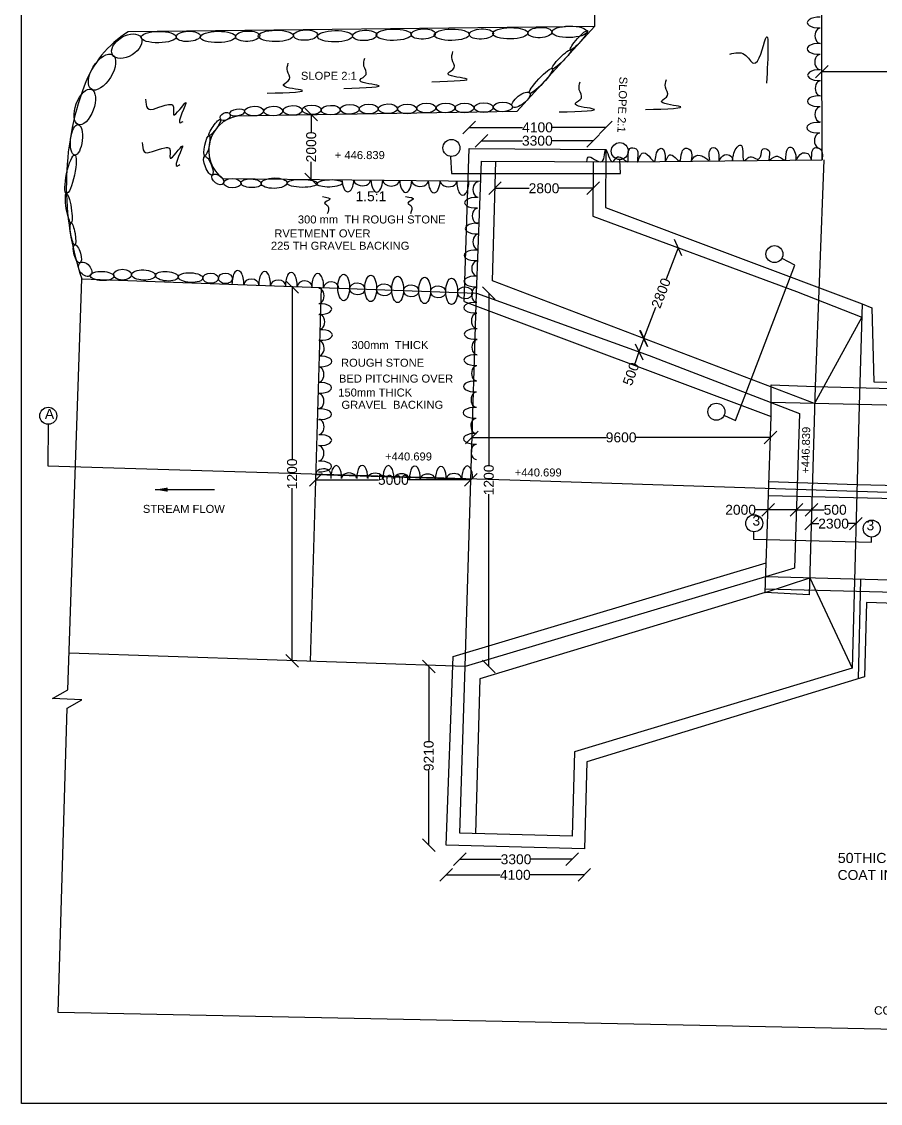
# Model space of a CAD drawing. Header units: millimetres. Extents: x 5757051 to 5765147, y 20977832 to 20981769.
# Drawn here: x 5757051 to 5759091, y 20977832 to 20980401 of the extents above; entities that cross this region are included whole.
import ezdxf

# ---------------------------------------------------------------- set-up
doc = ezdxf.new("R2010")
doc.units = ezdxf.units.MM
doc.header["$MEASUREMENT"] = 0
for name, color, linetype in [('DIMENSIONS', 7, 'Continuous'), ('DRAWING', 2, 'Continuous'), ('TEXT', 7, 'Continuous')]:
    doc.layers.add(name, color=color, linetype=linetype)
doc.styles.get("Standard").update_dxf_attribs({"font": 'arial.ttf', "height": 23.5})
doc.dimstyles.get("Standard").update_dxf_attribs({"dimtxt": 23.5, "dimasz": 30, "dimexe": 0.18, "dimexo": 0.0625, "dimgap": 0.09, "dimtad": 0, "dimdec": 0, "dimzin": 0, "dimdsep": 46, "dimtxsty": 'Standard', "dimblk": 'OBLIQUE', "dimcen": 0.09, "dimse1": 1, "dimse2": 1, "dimadec": 0, "dimazin": 0, "dimtfac": 1, "dimtdec": 0, "dimtofl": 0, "dimtmove": 0, "dimatfit": 3, "dimfxl": 1, "dimtolj": 1, "dimtzin": 0, "dimarcsym": 0})

# ---------------------------------------------------------------- blocks, each defined once
blk = doc.blocks.new('_Oblique')
at = {"color": 0, "linetype": 'ByBlock', "lineweight": -2}
blk.add_line((-0.5, -0.5), (0.5, 0.5), dxfattribs=at)
blk = doc.blocks.new('*D41')
at = {"layer": 'Defpoints', "color": 0, "transparency": 16777216}
for p in [(5758438.4, 20980150.1), (5758114.2, 20980099.7), (5758438.4, 20980098.1)]:
    blk.add_point(p, dxfattribs=at)
at = {"layer": 'DIMENSIONS', "color": 0, "lineweight": -2, "transparency": 16777216}
for p, q in [((5758114.2, 20980150.1), (5758240.7, 20980150.1)), ((5758438.4, 20980150.1), (5758311.9, 20980150.1))]:
    blk.add_line(p, q, dxfattribs=at)
at = {"layer": 'DIMENSIONS', "color": 0, "lineweight": -2, "transparency": 16777216, "xscale": 30, "yscale": 30, "zscale": 30, "rotation": 180}
blk.add_blockref('_Oblique', (5758114.2, 20980150.1), dxfattribs=at)
at = {"layer": 'DIMENSIONS', "color": 0, "lineweight": -2, "transparency": 16777216, "xscale": 30, "yscale": 30, "zscale": 30}
blk.add_blockref('_Oblique', (5758438.4, 20980150.1), dxfattribs=at)
at = {"layer": 'DIMENSIONS', "color": 0, "transparency": 16777216, "insert": (5758276.3, 20980150.1), "char_height": 23.5, "attachment_point": 5}
blk.add_mtext('\\A1;4100', dxfattribs=at)
blk = doc.blocks.new('*D42')
at = {"layer": 'Defpoints', "color": 0, "transparency": 16777216}
for p in [(5758408.4, 20980118.3), (5758143.2, 20980070.2), (5758408.4, 20980068.8)]:
    blk.add_point(p, dxfattribs=at)
at = {"layer": 'DIMENSIONS', "color": 0, "lineweight": -2, "transparency": 16777216}
for p, q in [((5758143.2, 20980118.3), (5758240.7, 20980118.3)), ((5758408.4, 20980118.3), (5758310.9, 20980118.3))]:
    blk.add_line(p, q, dxfattribs=at)
at = {"layer": 'DIMENSIONS', "color": 0, "lineweight": -2, "transparency": 16777216, "xscale": 30, "yscale": 30, "zscale": 30, "rotation": 180}
blk.add_blockref('_Oblique', (5758143.2, 20980118.3), dxfattribs=at)
at = {"layer": 'DIMENSIONS', "color": 0, "lineweight": -2, "transparency": 16777216, "xscale": 30, "yscale": 30, "zscale": 30}
blk.add_blockref('_Oblique', (5758408.4, 20980118.3), dxfattribs=at)
at = {"layer": 'DIMENSIONS', "color": 0, "transparency": 16777216, "insert": (5758275.8, 20980118.3), "char_height": 23.5, "attachment_point": 5}
blk.add_mtext('\\A1;3300', dxfattribs=at)
blk = doc.blocks.new('*D43')
at = {"layer": 'Defpoints', "color": 0, "transparency": 16777216}
for p in [(5758175.3, 20980005.4), (5758408.2, 20980005.4), (5758408.2, 20979992.9)]:
    blk.add_point(p, dxfattribs=at)
at = {"layer": 'DIMENSIONS', "color": 0, "lineweight": -2, "transparency": 16777216}
for p, q in [((5758175.3, 20980005.4), (5758256.4, 20980005.4)), ((5758408.2, 20980005.4), (5758327.1, 20980005.4))]:
    blk.add_line(p, q, dxfattribs=at)
at = {"layer": 'DIMENSIONS', "color": 0, "lineweight": -2, "transparency": 16777216, "xscale": 30, "yscale": 30, "zscale": 30, "rotation": 180}
blk.add_blockref('_Oblique', (5758175.3, 20980005.4), dxfattribs=at)
at = {"layer": 'DIMENSIONS', "color": 0, "lineweight": -2, "transparency": 16777216, "xscale": 30, "yscale": 30, "zscale": 30}
blk.add_blockref('_Oblique', (5758408.2, 20980005.4), dxfattribs=at)
at = {"layer": 'DIMENSIONS', "color": 0, "transparency": 16777216, "insert": (5758291.7, 20980005.4), "char_height": 23.5, "attachment_point": 5}
blk.add_mtext('\\A1;2800', dxfattribs=at)
blk = doc.blocks.new('*D44')
at = {"layer": 'Defpoints', "color": 0, "transparency": 16777216}
for p in [(5758610.6, 20979864.1), (5758528.7, 20979648.7), (5758528.7, 20979648.7)]:
    blk.add_point(p, dxfattribs=at)
at = {"layer": 'DIMENSIONS', "color": 0, "lineweight": -2, "transparency": 16777216}
for p, q in [((5758610.6, 20979864.1), (5758582.2, 20979789.5)), ((5758528.7, 20979648.7), (5758557.1, 20979723.4))]:
    blk.add_line(p, q, dxfattribs=at)
at = {"layer": 'DIMENSIONS', "color": 0, "lineweight": -2, "transparency": 16777216, "xscale": 30, "yscale": 30, "zscale": 30}
for p, rotation in [((5758610.6, 20979864.1), 69.19302186199157), ((5758528.7, 20979648.7), 249.1930218619916)]:
    blk.add_blockref('_Oblique', p, dxfattribs=dict(at, rotation=rotation))
at = {"layer": 'DIMENSIONS', "color": 0, "transparency": 16777216, "insert": (5758569.7, 20979756.4), "char_height": 23.5, "attachment_point": 5, "rotation": 69.193}
blk.add_mtext('\\A1;2800', dxfattribs=at)
blk = doc.blocks.new('*D45')
at = {"layer": 'Defpoints', "color": 0, "transparency": 16777216}
for p in [(5758528.7, 20979648.7), (5758517.3, 20979617), (5758517.3, 20979617)]:
    blk.add_point(p, dxfattribs=at)
at = {"layer": 'DIMENSIONS', "color": 0, "lineweight": -2, "transparency": 16777216}
for p, q in [((5758528.7, 20979648.7), (5758517.3, 20979617)), ((5758517.3, 20979617), (5758507.1, 20979588.8))]:
    blk.add_line(p, q, dxfattribs=at)
at = {"layer": 'DIMENSIONS', "color": 0, "lineweight": -2, "transparency": 16777216, "xscale": 30, "yscale": 30, "zscale": 30}
for p, rotation in [((5758528.7, 20979648.7), 70.15957944464634), ((5758517.3, 20979617), 250.1595794446463)]:
    blk.add_blockref('_Oblique', p, dxfattribs=dict(at, rotation=rotation))
at = {"layer": 'DIMENSIONS', "color": 0, "transparency": 16777216, "insert": (5758498.3, 20979564.3), "char_height": 23.5, "attachment_point": 5, "rotation": 70.1596}
blk.add_mtext('\\A1;500', dxfattribs=at)
blk = doc.blocks.new('*D46')
at = {"layer": 'Defpoints', "color": 0, "transparency": 16777216}
for p in [(5758120.4, 20979430), (5758829.4, 20979413.6), (5758829.4, 20979405.9)]:
    blk.add_point(p, dxfattribs=at)
at = {"layer": 'DIMENSIONS', "color": 0, "lineweight": -2, "transparency": 16777216}
for p, q in [((5758120.4, 20979413.6), (5758439.8, 20979413.6)), ((5758829.4, 20979413.6), (5758510.1, 20979413.6))]:
    blk.add_line(p, q, dxfattribs=at)
at = {"layer": 'DIMENSIONS', "color": 0, "lineweight": -2, "transparency": 16777216, "xscale": 30, "yscale": 30, "zscale": 30, "rotation": 180}
blk.add_blockref('_Oblique', (5758120.4, 20979413.6), dxfattribs=at)
at = {"layer": 'DIMENSIONS', "color": 0, "lineweight": -2, "transparency": 16777216, "xscale": 30, "yscale": 30, "zscale": 30}
blk.add_blockref('_Oblique', (5758829.4, 20979413.6), dxfattribs=at)
at = {"layer": 'DIMENSIONS', "color": 0, "transparency": 16777216, "insert": (5758474.9, 20979413.6), "char_height": 23.5, "attachment_point": 5}
blk.add_mtext('\\A1;9600', dxfattribs=at)
blk = doc.blocks.new('*D47')
at = {"layer": 'Defpoints', "color": 0, "transparency": 16777216}
for p in [(5758131.5, 20979756.2), (5758104.6, 20978869.2), (5758160.6, 20978869.2)]:
    blk.add_point(p, dxfattribs=at)
at = {"layer": 'DIMENSIONS', "color": 0, "lineweight": -2, "transparency": 16777216}
for p, q in [((5758160.6, 20979756.2), (5758160.6, 20979346.8)), ((5758160.6, 20978869.2), (5758160.6, 20979278.7))]:
    blk.add_line(p, q, dxfattribs=at)
at = {"layer": 'DIMENSIONS', "color": 0, "lineweight": -2, "transparency": 16777216, "xscale": 30, "yscale": 30, "zscale": 30}
for p, rotation in [((5758160.6, 20979756.2), 90), ((5758160.6, 20978869.2), 270)]:
    blk.add_blockref('_Oblique', p, dxfattribs=dict(at, rotation=rotation))
at = {"layer": 'DIMENSIONS', "color": 0, "transparency": 16777216, "insert": (5758160.6, 20979312.7), "char_height": 23.5, "attachment_point": 5, "rotation": 90}
blk.add_mtext('\\A1;1200', dxfattribs=at)
blk = doc.blocks.new('*D48')
at = {"layer": 'Defpoints', "color": 0, "transparency": 16777216}
for p in [(5757749.6, 20979326.3), (5758118.1, 20979312.7), (5758118.1, 20979312.7)]:
    blk.add_point(p, dxfattribs=at)
at = {"layer": 'DIMENSIONS', "color": 0, "lineweight": -2, "transparency": 16777216}
for p, q in [((5757749.6, 20979312.7), (5757898.7, 20979312.7)), ((5758118.1, 20979312.7), (5757969, 20979312.7))]:
    blk.add_line(p, q, dxfattribs=at)
at = {"layer": 'DIMENSIONS', "color": 0, "lineweight": -2, "transparency": 16777216, "xscale": 30, "yscale": 30, "zscale": 30, "rotation": 180}
blk.add_blockref('_Oblique', (5757749.6, 20979312.7), dxfattribs=at)
at = {"layer": 'DIMENSIONS', "color": 0, "lineweight": -2, "transparency": 16777216, "xscale": 30, "yscale": 30, "zscale": 30}
blk.add_blockref('_Oblique', (5758118.1, 20979312.7), dxfattribs=at)
at = {"layer": 'DIMENSIONS', "color": 0, "transparency": 16777216, "insert": (5757933.8, 20979312.7), "char_height": 23.5, "attachment_point": 5}
blk.add_mtext('\\A1;5000', dxfattribs=at)
blk = doc.blocks.new('*D49')
at = {"layer": 'Defpoints', "color": 0, "transparency": 16777216}
for p in [(5757723.3, 20979771), (5757693.3, 20978883.2), (5757693.3, 20978883.2)]:
    blk.add_point(p, dxfattribs=at)
at = {"layer": 'DIMENSIONS', "color": 0, "lineweight": -2, "transparency": 16777216}
for p, q in [((5757693.3, 20979771), (5757693.3, 20979361.1)), ((5757693.3, 20978883.2), (5757693.3, 20979293))]:
    blk.add_line(p, q, dxfattribs=at)
at = {"layer": 'DIMENSIONS', "color": 0, "lineweight": -2, "transparency": 16777216, "xscale": 30, "yscale": 30, "zscale": 30}
for p, rotation in [((5757693.3, 20979771), 90), ((5757693.3, 20978883.2), 270)]:
    blk.add_blockref('_Oblique', p, dxfattribs=dict(at, rotation=rotation))
at = {"layer": 'DIMENSIONS', "color": 0, "transparency": 16777216, "insert": (5757693.3, 20979327.1), "char_height": 23.5, "attachment_point": 5, "rotation": 90}
blk.add_mtext('\\A1;1200', dxfattribs=at)
blk = doc.blocks.new('*D50')
at = {"layer": 'Defpoints', "color": 0, "transparency": 16777216}
for p in [(5758074.9, 20978869.2), (5758017.8, 20978445.4), (5758059.5, 20978445.4)]:
    blk.add_point(p, dxfattribs=at)
at = {"layer": 'DIMENSIONS', "color": 0, "lineweight": -2, "transparency": 16777216}
for p, q in [((5758017.8, 20978869.2), (5758017.8, 20978692.5)), ((5758017.8, 20978445.4), (5758017.8, 20978622.2))]:
    blk.add_line(p, q, dxfattribs=at)
at = {"layer": 'DIMENSIONS', "color": 0, "lineweight": -2, "transparency": 16777216, "xscale": 30, "yscale": 30, "zscale": 30}
for p, rotation in [((5758017.8, 20978869.2), 90), ((5758017.8, 20978445.4), 270)]:
    blk.add_blockref('_Oblique', p, dxfattribs=dict(at, rotation=rotation))
at = {"layer": 'DIMENSIONS', "color": 0, "transparency": 16777216, "insert": (5758017.8, 20978657.3), "char_height": 23.5, "attachment_point": 5, "rotation": 90}
blk.add_mtext('\\A1;9210', dxfattribs=at)
blk = doc.blocks.new('*D51')
at = {"layer": 'Defpoints', "color": 0, "transparency": 16777216}
for p in [(5758091.7, 20978473.8), (5758358.7, 20978466.1), (5758358.7, 20978411.5)]:
    blk.add_point(p, dxfattribs=at)
at = {"layer": 'DIMENSIONS', "color": 0, "lineweight": -2, "transparency": 16777216}
for p, q in [((5758091.7, 20978411.5), (5758190.1, 20978411.5)), ((5758358.7, 20978411.5), (5758260.4, 20978411.5))]:
    blk.add_line(p, q, dxfattribs=at)
at = {"layer": 'DIMENSIONS', "color": 0, "lineweight": -2, "transparency": 16777216, "xscale": 30, "yscale": 30, "zscale": 30, "rotation": 180}
blk.add_blockref('_Oblique', (5758091.7, 20978411.5), dxfattribs=at)
at = {"layer": 'DIMENSIONS', "color": 0, "lineweight": -2, "transparency": 16777216, "xscale": 30, "yscale": 30, "zscale": 30}
blk.add_blockref('_Oblique', (5758358.7, 20978411.5), dxfattribs=at)
at = {"layer": 'DIMENSIONS', "color": 0, "transparency": 16777216, "insert": (5758225.2, 20978411.5), "char_height": 23.5, "attachment_point": 5}
blk.add_mtext('\\A1;3300', dxfattribs=at)
blk = doc.blocks.new('*D52')
at = {"layer": 'Defpoints', "color": 0, "transparency": 16777216}
for p in [(5758059.5, 20978445.4), (5758387.5, 20978436.2), (5758387.5, 20978374.4)]:
    blk.add_point(p, dxfattribs=at)
at = {"layer": 'DIMENSIONS', "color": 0, "lineweight": -2, "transparency": 16777216}
for p, q in [((5758059.5, 20978374.4), (5758187.9, 20978374.4)), ((5758387.5, 20978374.4), (5758259.1, 20978374.4))]:
    blk.add_line(p, q, dxfattribs=at)
at = {"layer": 'DIMENSIONS', "color": 0, "lineweight": -2, "transparency": 16777216, "xscale": 30, "yscale": 30, "zscale": 30, "rotation": 180}
blk.add_blockref('_Oblique', (5758059.5, 20978374.4), dxfattribs=at)
at = {"layer": 'DIMENSIONS', "color": 0, "lineweight": -2, "transparency": 16777216, "xscale": 30, "yscale": 30, "zscale": 30}
blk.add_blockref('_Oblique', (5758387.5, 20978374.4), dxfattribs=at)
at = {"layer": 'DIMENSIONS', "color": 0, "transparency": 16777216, "insert": (5758223.5, 20978374.4), "char_height": 23.5, "attachment_point": 5}
blk.add_mtext('\\A1;4100', dxfattribs=at)
blk = doc.blocks.new('*D53')
at = {"layer": 'Defpoints', "color": 0, "transparency": 16777216}
for p in [(5758952, 20980287.3), (5759458.6, 20980282.5), (5759458.6, 20980282.5)]:
    blk.add_point(p, dxfattribs=at)
at = {"layer": 'DIMENSIONS', "color": 0, "lineweight": -2, "transparency": 16777216}
for p, q in [((5758952, 20980282.5), (5759170, 20980282.5)), ((5759458.6, 20980282.5), (5759240.6, 20980282.5))]:
    blk.add_line(p, q, dxfattribs=at)
at = {"layer": 'DIMENSIONS', "color": 0, "lineweight": -2, "transparency": 16777216, "xscale": 30, "yscale": 30, "zscale": 30, "rotation": 180}
blk.add_blockref('_Oblique', (5758952, 20980282.5), dxfattribs=at)
at = {"layer": 'DIMENSIONS', "color": 0, "lineweight": -2, "transparency": 16777216, "xscale": 30, "yscale": 30, "zscale": 30}
blk.add_blockref('_Oblique', (5759458.6, 20980282.5), dxfattribs=at)
at = {"layer": 'DIMENSIONS', "color": 0, "transparency": 16777216, "insert": (5759205.3, 20980282.5), "char_height": 23.5, "attachment_point": 5}
blk.add_mtext('\\A1;8925', dxfattribs=at)
blk = doc.blocks.new('*D65')
at = {"layer": 'Defpoints', "color": 0, "transparency": 16777216}
for p in [(5758824.1, 20979248.4), (5758891.5, 20979241.6), (5758891.5, 20979241.6)]:
    blk.add_point(p, dxfattribs=at)
at = {"layer": 'DIMENSIONS', "color": 0, "lineweight": -2, "transparency": 16777216}
for p, q in [((5758824.1, 20979241.6), (5758794.1, 20979241.6)), ((5758891.5, 20979241.6), (5758824.1, 20979241.6))]:
    blk.add_line(p, q, dxfattribs=at)
at = {"layer": 'DIMENSIONS', "color": 0, "lineweight": -2, "transparency": 16777216, "xscale": 30, "yscale": 30, "zscale": 30, "rotation": 180}
blk.add_blockref('_Oblique', (5758824.1, 20979241.6), dxfattribs=at)
at = {"layer": 'DIMENSIONS', "color": 0, "lineweight": -2, "transparency": 16777216, "xscale": 30, "yscale": 30, "zscale": 30}
blk.add_blockref('_Oblique', (5758891.5, 20979241.6), dxfattribs=at)
at = {"layer": 'DIMENSIONS', "color": 0, "transparency": 16777216, "insert": (5758758.7, 20979241.6), "char_height": 23.5, "attachment_point": 5}
blk.add_mtext('\\A1;2000', dxfattribs=at)
blk = doc.blocks.new('*D66')
at = {"layer": 'Defpoints', "color": 0, "transparency": 16777216}
for p in [(5758891.5, 20979241.6), (5758927.4, 20979241.6), (5758927.4, 20979240.6)]:
    blk.add_point(p, dxfattribs=at)
at = {"layer": 'DIMENSIONS', "color": 0, "lineweight": -2, "transparency": 16777216}
for p, q in [((5758891.5, 20979241.6), (5758927.4, 20979241.6)), ((5758927.4, 20979241.6), (5758957.4, 20979241.6))]:
    blk.add_line(p, q, dxfattribs=at)
at = {"layer": 'DIMENSIONS', "color": 0, "lineweight": -2, "transparency": 16777216, "xscale": 30, "yscale": 30, "zscale": 30, "rotation": 180}
blk.add_blockref('_Oblique', (5758891.5, 20979241.6), dxfattribs=at)
at = {"layer": 'DIMENSIONS', "color": 0, "lineweight": -2, "transparency": 16777216, "xscale": 30, "yscale": 30, "zscale": 30}
blk.add_blockref('_Oblique', (5758927.4, 20979241.6), dxfattribs=at)
at = {"layer": 'DIMENSIONS', "color": 0, "transparency": 16777216, "insert": (5758983.4, 20979241.6), "char_height": 23.5, "attachment_point": 5}
blk.add_mtext('\\A1;500', dxfattribs=at)
blk = doc.blocks.new('*D67')
at = {"layer": 'Defpoints', "color": 0, "transparency": 16777216}
for p in [(5758926.6, 20979211.6), (5759032.7, 20979208.8), (5759032.7, 20979208.8)]:
    blk.add_point(p, dxfattribs=at)
at = {"layer": 'DIMENSIONS', "color": 0, "lineweight": -2, "transparency": 16777216}
for p, q in [((5758926.6, 20979208.8), (5758944.3, 20979208.8)), ((5759032.7, 20979208.8), (5759015, 20979208.8))]:
    blk.add_line(p, q, dxfattribs=at)
at = {"layer": 'DIMENSIONS', "color": 0, "lineweight": -2, "transparency": 16777216, "xscale": 30, "yscale": 30, "zscale": 30, "rotation": 180}
blk.add_blockref('_Oblique', (5758926.6, 20979208.8), dxfattribs=at)
at = {"layer": 'DIMENSIONS', "color": 0, "lineweight": -2, "transparency": 16777216, "xscale": 30, "yscale": 30, "zscale": 30}
blk.add_blockref('_Oblique', (5759032.7, 20979208.8), dxfattribs=at)
at = {"layer": 'DIMENSIONS', "color": 0, "transparency": 16777216, "insert": (5758979.6, 20979208.8), "char_height": 23.5, "attachment_point": 5}
blk.add_mtext('\\A1;2300', dxfattribs=at)
blk = doc.blocks.new('*D101')
at = {"layer": 'Defpoints', "color": 0, "transparency": 16777216}
for p in [(5757740.2, 20980180.4), (5757738.7, 20980026.7), (5757738.7, 20980026.7)]:
    blk.add_point(p, dxfattribs=at)
at = {"layer": 'DIMENSIONS', "color": 0, "lineweight": -2, "transparency": 16777216}
for p, q in [((5757738.7, 20980180.4), (5757738.7, 20980138.9)), ((5757738.7, 20980026.7), (5757738.7, 20980068.2))]:
    blk.add_line(p, q, dxfattribs=at)
at = {"layer": 'DIMENSIONS', "color": 0, "lineweight": -2, "transparency": 16777216, "xscale": 30, "yscale": 30, "zscale": 30}
for p, rotation in [((5757738.7, 20980180.4), 90), ((5757738.7, 20980026.7), 270)]:
    blk.add_blockref('_Oblique', p, dxfattribs=dict(at, rotation=rotation))
at = {"layer": 'DIMENSIONS', "color": 0, "transparency": 16777216, "insert": (5757738.7, 20980103.6), "char_height": 23.5, "attachment_point": 5, "rotation": 90}
blk.add_mtext('\\A1;2000', dxfattribs=at)

msp = doc.modelspace()

# ---------------------------------------------------------------- linework, layer by layer
at = {"layer": 'DIMENSIONS', "color": 0}
msp.add_lwpolyline([(5765084.7, 20977831.8), (5757050.8, 20977831.8), (5757050.8, 20981769.1), (5765084.7, 20981769.1)], close=True, dxfattribs=at)
for points in [[(5758393.5, 20980068.9), (5758396.5, 20980079.1), (5758429.2, 20980068.7), (5758438.4, 20980098.1), (5758455, 20980068.6), (5758466.4, 20980080), (5758490.1, 20980068.4), (5758495.2, 20980099.6), (5758510.4, 20980099.3), (5758513.8, 20980073.6), (5758513.8, 20980068.6), (5758525.1, 20980088.8), (5758553.7, 20980069), (5758563.7, 20980097.4), (5758572.5, 20980100.2), (5758580.9, 20980069.3), (5758589.7, 20980084.7), (5758614.1, 20980069.6), (5758619.6, 20980092.1), (5758627.4, 20980100.4), (5758641.3, 20980092.7), (5758641.5, 20980069.9), (5758648.3, 20980080), (5758666.9, 20980082.2), (5758675.8, 20980077.2), (5758684.1, 20980070.3), (5758684.6, 20980093), (5758693.5, 20980102.4), (5758707.1, 20980085.3), (5758707.2, 20980070.5), (5758713.2, 20980079.2), (5758729, 20980085), (5758739.5, 20980075.6), (5758739.6, 20980070.8), (5758744.2, 20980093), (5758760.6, 20980106.9), (5758767.8, 20980071.1), (5758775.8, 20980077.5), (5758787.5, 20980079.5), (5758800.8, 20980075), (5758805.7, 20980080.3), (5758812.1, 20980099.1), (5758825.7, 20980095), (5758825.9, 20980071.7), (5758843, 20980081.7), (5758864.7, 20980072), (5758867.7, 20980092.8), (5758875.7, 20980103.3), (5758890.1, 20980079.7), (5758890.2, 20980072.3), (5758900.1, 20980085.6), (5758922.6, 20980082.8), (5758926.7, 20980072.6), (5758928.1, 20980089.4), (5758934.5, 20980101.3), (5758945.9, 20980100.2), (5758952.5, 20980072.9)], [(5757765.2, 20979986.1), (5757783.1, 20979979.3), (5757770.6, 20979970.4), (5757777.3, 20979964.3), (5757776.7, 20979944.4)], [(5757962.9, 20979986.1), (5757980.8, 20979979.3), (5757968.3, 20979970.3), (5757975, 20979964.3), (5757974.4, 20979944.4)]]:
    msp.add_spline(points, degree=3, dxfattribs=at)
at = {"layer": 'DRAWING', "color": 0}
for points in [[(5758413.1, 20980639), (5758412, 20980389.9), (5757304.1, 20980377.2)], [(5758490.1, 20980068.4), (5758952.5, 20980072.9), (5758951, 20980635.5)], [(5758412, 20980389.9), (5758227.2, 20980187.6), (5757563, 20980176.9)], [(5759047.4, 20979730.8), (5759070.8, 20979721.5), (5759075.1, 20979545.8), (5759684.4, 20979529.6), (5760460.1, 20979504.7), (5761303.1, 20979494.7), (5761304.5, 20979724.4), (5762540.5, 20979935.3), (5762538.6, 20980151.6), (5762883.5, 20980148), (5762884.4, 20979640.1), (5762427.2, 20979556.8), (5761550.3, 20979402.7), (5761551, 20979433.2)], [(5758102.4, 20979736.6), (5758114.2, 20980099.7), (5758438.4, 20980097.4), (5758437.7, 20979959.9), (5759047.4, 20979730.8)], [(5763703.1, 20977914.6), (5757137.7, 20978048), (5757159.3, 20978770.7), (5757193.4, 20978790.4), (5757123.8, 20978793.4), (5757160.6, 20978814.1), (5757193.6, 20979790.2), (5758131.5, 20979756.2), (5758143.2, 20980070.2)], [(5758069.9, 20980080), (5758072, 20980040.5), (5758473.1, 20980040.9), (5758471.8, 20980072.9)], [(5758143.2, 20980070.2), (5758490.1, 20980068.4)], [(5758934.4, 20979494.6), (5758169, 20979785.4), (5758177.1, 20980070)], [(5758408.4, 20980068.8), (5758408, 20979939), (5758891.5, 20979760.2), (5759046.4, 20979699.2), (5758934.4, 20979494.6)], [(5758956.5, 20980072.9), (5758935.5, 20979534.8)], [(5757528.7, 20980028.8), (5758141.4, 20980022.7)], [(5758720.3, 20979465.9), (5758746.7, 20979453.9), (5758887.6, 20979823.2), (5758857.4, 20979838.5)], [(5757736.6, 20978881.7), (5757763.4, 20979769.6)], [(5758102.4, 20979736.6), (5758831.4, 20979463.7), (5758831.4, 20979538.8), (5758935.5, 20979534.8), (5758921.8, 20979039.9), (5758817.2, 20979045.3), (5758831.4, 20979463.7)], [(5758104.6, 20978869.2), (5758131.5, 20979756.2), (5758541.1, 20979608.4), (5758899, 20979470.8), (5758887, 20979103.2)], [(5759047.4, 20979730.8), (5759040.1, 20979489.3)], [(5758935.5, 20979534.8), (5761455.4, 20979468.6), (5761492.1, 20979468)], [(5759040.1, 20979489.3), (5759023.6, 20978865.7), (5758364.2, 20978666.8), (5758358.7, 20978466.1), (5758091.7, 20978473.8)], [(5758934.4, 20979494.6), (5758831.4, 20979496.8)], [(5761553.9, 20979433.1), (5758934.4, 20979494.6)], [(5757114.1, 20979444.5), (5757112.7, 20979345.8), (5758210.4, 20979313), (5760807.1, 20979228.5), (5761670.2, 20979226.2), (5763004, 20979221.1), (5763793.1, 20979218), (5763790.9, 20979312.6)], [(5757750, 20979325.6), (5758118.1, 20979314.5)], [(5761549.9, 20979241.7), (5759035.1, 20979301.4), (5758826.1, 20979308.5)], [(5758825, 20979275.6), (5761549.8, 20979211.6)], [(5758789.7, 20979189.4), (5758789.7, 20979172.2), (5759069.3, 20979165.2), (5759069.3, 20979177.1)], [(5758887, 20979103.2), (5758104.6, 20978869.2), (5757163.6, 20978901.1)], [(5761549.4, 20979047), (5762882.6, 20978799.7), (5762878.8, 20978290.5), (5762529.6, 20978288.7), (5762531.9, 20978509.2), (5761301.4, 20978730.4), (5761300.9, 20978964.5), (5760015.7, 20978989.4), (5759057.8, 20979021.3), (5759053, 20978844.8), (5758393.1, 20978643.1), (5758387.5, 20978436.2), (5758059.5, 20978445.4), (5758075.8, 20978893.6), (5758819.6, 20979115.8)], [(5758817.2, 20979045.3), (5758922.9, 20979079.8), (5759023.6, 20978865.7)], [(5763707, 20978772.5), (5762850.7, 20978774.9), (5761549.4, 20979014.3), (5759231.7, 20979071.2), (5758818.4, 20979082.7)], [(5759043.8, 20979076.4), (5759037.9, 20978840.2)], [(5758817.2, 20979045.3), (5758139.5, 20978840), (5758128.8, 20978472.7)], [(5758817.4, 20979053.7), (5761483.4, 20978985.7)], [(5758091.7, 20978473.8), (5758104.6, 20978869.2)]]:
    msp.add_lwpolyline(points, dxfattribs=at)
for centre in [(5758071.9, 20980101.2), (5758471.7, 20980093.7), (5758839.1, 20979849.1), (5757114.1, 20979465.1), (5758701.1, 20979474.8), (5758791, 20979209.6), (5759070.1, 20979197.1)]:
    msp.add_circle(centre, 20.2, dxfattribs=at)
for centre, radius, start, end in [((5757440.5, 20980159.1), 257.3, 122.0254, 159.7612), ((5757841, 20980011.4), 684.1, 159.7611, 198.8651), ((5757577.8, 20980095.4), 82.8, 100.265, 233.5943)]:
    msp.add_arc(centre, radius, start, end, dxfattribs=at)
for centre, major_axis, ratio, start_param, end_param in [((5758944.1, 20980399), (-26.9, 0), 0.471082, 4.571776, 7.997118), ((5758947.9, 20980367.6), (0.2, -17.9), 0.701852, 3.122512, 6.288242), ((5758943.7, 20980336.7), (-26.9, 0), 0.471082, 4.571776, 7.997118), ((5758947.5, 20980305.3), (0.2, -17.9), 0.701852, 3.122512, 6.288242), ((5758944.8, 20980274.2), (-26.9, 0), 0.471082, 4.571776, 7.997118), ((5758948.6, 20980242.8), (0.2, -17.9), 0.701852, 3.122512, 6.288242), ((5758944.2, 20980212.3), (-26.9, 0), 0.471082, 4.571776, 7.997118), ((5758947.9, 20980180.9), (0.2, -17.9), 0.701852, 3.122512, 6.288242), ((5758942.9, 20980149.5), (-26.9, 0), 0.471082, 4.571776, 7.997118), ((5758946.6, 20980118.1), (0.2, -17.9), 0.701852, 3.122512, 6.288242), ((5757826, 20980028.4), (-0.3, -31.3), 0.45692, 4.794754, 7.770565), ((5757859.9, 20980025.5), (-19.9, 0.4), 0.710262, 0.012857, 3.155141), ((5757894.7, 20980027.9), (-0.3, -31.3), 0.45692, 4.801213, 7.764105), ((5757928.6, 20980025), (-19.9, 0.4), 0.710262, 0.027123, 3.140875), ((5757963.2, 20980027), (-0.3, -31.3), 0.45692, 4.792, 7.773318), ((5757997.1, 20980024), (-19.9, 0.4), 0.710262, 0.006772, 3.161225), ((5758030.9, 20980026), (-0.3, -31.3), 0.45692, 4.78314, 7.782178), ((5758064.7, 20980023.1), (-19.9, 0.4), 0.710262, 6.27037, 9.463998), ((5758099.1, 20980020.2), (-0.3, -31.3), 0.45692, 4.618328, 7.946991), ((5758135.2, 20980002.6), (0.2, -17.9), 0.701852, 3.122512, 6.288242), ((5758130.1, 20979971.2), (-26.9, 0), 0.471082, 4.571776, 7.997118), ((5758133.9, 20979939.8), (0.2, -17.9), 0.701852, 3.122512, 6.288242), ((5758131.5, 20979909.7), (-26.9, 0), 0.471082, 4.571776, 7.997118), ((5758135.3, 20979878.3), (0.2, -17.9), 0.701852, 3.122512, 6.288242), ((5758128.9, 20979846.2), (-26.9, 0), 0.471082, 4.571776, 7.997118), ((5757564.5, 20979778.9), (0, 31.3), 0.448276, 4.628432, 7.905446), ((5758132.7, 20979814.8), (0.2, -17.9), 0.701852, 3.122512, 6.288242), ((5757596.5, 20979775.6), (-18, 0.7), 0.793723, 3.141593, 6.283185), ((5757628.2, 20979776.6), (0, 31.3), 0.448276, 4.628432, 7.905446), ((5757660.2, 20979773.3), (-18, 0.7), 0.793723, 3.141593, 6.283185), ((5757691.3, 20979774.3), (0, 31.3), 0.448276, 4.628432, 7.905446), ((5757754.2, 20979772), (0, 31.3), 0.448276, 4.628432, 7.905446), ((5758128.4, 20979784.1), (-26.9, 0), 0.471082, 4.571776, 7.997118), ((5757723.3, 20979771), (-18, 0.7), 0.793723, 3.141593, 6.283185), ((5757756.8, 20979749.8), (-0.2, 17.9), 0.701852, 3.122512, 6.288242), ((5757786.2, 20979768.7), (-18, 0.7), 0.793723, 3.141593, 6.283185), ((5758132.1, 20979752.7), (0.2, -17.9), 0.701852, 3.122512, 6.288242), ((5758128, 20979721.8), (-26.9, 0), 0.471082, 4.571776, 7.997118), ((5757760.6, 20979718.4), (26.9, 0), 0.471082, 4.571776, 7.997118), ((5757758.2, 20979688.4), (-0.2, 17.9), 0.701852, 3.122512, 6.288242), ((5758131.7, 20979690.4), (0.2, -17.9), 0.701852, 3.122512, 6.288242), ((5757762, 20979657), (26.9, 0), 0.471082, 4.571776, 7.997118), ((5758129.1, 20979659.2), (-26.9, 0), 0.471082, 4.571776, 7.997118), ((5757756.9, 20979625.6), (-0.2, 17.9), 0.701852, 3.122512, 6.288242), ((5758132.8, 20979627.8), (0.2, -17.9), 0.701852, 3.122512, 6.288242), ((5757760.7, 20979594.2), (26.9, 0), 0.471082, 4.571776, 7.997118), ((5758128.4, 20979597.3), (-26.9, 0), 0.471082, 4.571776, 7.997118), ((5757756.4, 20979563.1), (-0.2, 17.9), 0.701852, 3.122512, 6.288242), ((5758132.2, 20979565.9), (0.2, -17.9), 0.701852, 3.122512, 6.288242), ((5757760.2, 20979531.7), (26.9, 0), 0.471082, 4.571776, 7.997118), ((5758127.1, 20979534.6), (-26.9, 0), 0.471082, 4.571776, 7.997118), ((5757756.2, 20979500.2), (-0.2, 17.9), 0.701852, 3.122512, 6.288242), ((5758130.9, 20979503.1), (0.2, -17.9), 0.701852, 3.122512, 6.288242), ((5757760, 20979468.8), (26.9, 0), 0.471082, 4.571776, 7.997118), ((5758126.6, 20979472.2), (-26.9, 0), 0.471082, 4.571776, 7.997118), ((5757756.8, 20979438.5), (-0.2, 17.9), 0.701852, 3.122512, 6.288242), ((5758130.4, 20979440.8), (0.2, -17.9), 0.701852, 3.122512, 6.288242), ((5757760.6, 20979407.1), (26.9, 0), 0.471082, 4.571776, 7.997118), ((5758127.2, 20979410.5), (-26.9, 0), 0.471082, 4.571776, 7.997118), ((5757756.3, 20979376.2), (-0.2, 17.9), 0.701852, 3.122512, 6.288242), ((5758131, 20979379.1), (0.2, -17.9), 0.701852, 3.122512, 6.288242), ((5757760.1, 20979344.8), (26.9, 0), 0.471082, 4.571776, 7.997118), ((5757767.5, 20979326.5), (-17.9, -0.2), 0.701852, 3.122512, 6.288242), ((5757798.1, 20979319.7), (0, 26.9), 0.471082, 4.571776, 7.997118), ((5757828.4, 20979316.6), (-17.9, -0.2), 0.701852, 3.122512, 6.288242), ((5757859.8, 20979320.3), (0, 26.9), 0.471082, 4.571776, 7.997118), ((5757890.7, 20979316.1), (-17.9, -0.2), 0.701852, 3.122512, 6.288242), ((5757922.1, 20979319.9), (0, 26.9), 0.471082, 4.571776, 7.997118), ((5757953.5, 20979314.8), (-17.9, -0.2), 0.701852, 3.122512, 6.288242), ((5757984.9, 20979318.6), (0, 26.9), 0.471082, 4.571776, 7.997118), ((5758015.4, 20979314.1), (-17.9, -0.2), 0.701852, 3.122512, 6.288242), ((5758046.8, 20979317.9), (0, 26.9), 0.471082, 4.571776, 7.997118), ((5758077.9, 20979315.2), (-17.9, -0.2), 0.701852, 3.122512, 6.288242), ((5758109.3, 20979319), (0, 26.9), 0.471082, 4.571776, 7.997118)]:
    msp.add_ellipse(centre, major_axis=major_axis, ratio=ratio, start_param=start_param, end_param=end_param, dxfattribs=at)
for centre, major_axis, ratio in [((5757376.1, 20980364.5), (-41.7, -0.6), 0.323971), ((5757446.6, 20980366.3), (-28.7, -1.3), 0.427248), ((5757517.1, 20980364.9), (-41.7, -0.6), 0.323971), ((5757587.6, 20980366.7), (-28.7, -1.3), 0.427248), ((5757654.5, 20980367.5), (-41.7, -0.6), 0.323971), ((5757724.9, 20980369.3), (-28.7, -1.3), 0.427248), ((5757795.3, 20980366.6), (-41.7, -0.6), 0.323971), ((5757865.7, 20980368.5), (-28.7, -1.3), 0.427248), ((5757934.3, 20980370.1), (-41.7, -0.6), 0.323971), ((5758004.8, 20980371.9), (-28.7, -1.3), 0.427248), ((5758072.5, 20980370.1), (-41.7, -0.6), 0.323971), ((5758143, 20980371.9), (-28.7, -1.3), 0.427248), ((5758211.6, 20980373.6), (-41.7, -0.6), 0.323971), ((5758282, 20980375.4), (-28.7, -1.3), 0.427248), ((5758351.7, 20980377.1), (-41.7, -0.6), 0.323971), ((5758374.7, 20980357.6), (-20.2, -22.6), 0.166432), ((5757300.6, 20980343.2), (-33.8, -20.7), 0.609592), ((5757241.6, 20980281.6), (-25.2, -41), 0.500662), ((5758333.1, 20980311.7), (-22.3, -22.5), 0.168183), ((5758284.3, 20980260.4), (-27.3, -29.1), 0.177361), ((5757200.7, 20980198.6), (-15.7, -41.9), 0.479214), ((5758237.3, 20980215.8), (-20.7, -16.4), 0.404065), ((5757603.1, 20980188.8), (-22.7, -0.3), 0.501989), ((5757648.4, 20980188.8), (-22.7, -0.3), 0.501989), ((5757694.4, 20980190.5), (-22.7, -0.3), 0.501989), ((5757740, 20980191.8), (-22.7, -0.3), 0.501989), ((5757785, 20980191.1), (-22.7, -0.3), 0.501989), ((5757830.4, 20980193.1), (-22.7, -0.3), 0.501989), ((5757875.4, 20980193.8), (-22.7, -0.3), 0.501989), ((5757920.7, 20980194.4), (-22.7, -0.3), 0.501989), ((5757966.5, 20980193.8), (-22.7, -0.3), 0.501989), ((5758012.4, 20980196.1), (-22.7, -0.3), 0.501989), ((5758058.4, 20980196.4), (-22.7, -0.3), 0.501989), ((5758102.8, 20980196.1), (-22.7, -0.3), 0.501989), ((5758148.6, 20980197), (-22.7, -0.3), 0.501989), ((5758193.9, 20980198.7), (-22.7, -0.3), 0.501989), ((5757534.4, 20980175.9), (11.4, 5.6), 0.700952), ((5757562.9, 20980185.5), (17.3, 3.1), 0.474728), ((5757180.9, 20980120.6), (-4.1, -36.2), 0.384043), ((5757509.5, 20980149.9), (13.6, 19.1), 0.199554), ((5757491, 20980106.6), (5.1, 24), 0.212273), ((5757167, 20980038.7), (-9.8, -45.7), 0.203973), ((5757494.4, 20980058.9), (-8.9, 22.3), 0.313681), ((5757516.9, 20980026.6), (-13.2, 10), 0.591885), ((5757551.2, 20980017.6), (-20.9, 0.4), 0.526073), ((5757595.8, 20980017.3), (-24.3, 1.1), 0.426572), ((5757650.6, 20980017.6), (-30.8, -0.6), 0.400574), ((5757717.3, 20980017.2), (-35.6, 0.5), 0.266515), ((5757782.4, 20980017.2), (-30.4, -1.1), 0.286935), ((5757162.7, 20979958.3), (5.6, -34.7), 0.167832), ((5757172.6, 20979897.3), (4.3, -26.3), 0.189697), ((5757183, 20979849.5), (6.2, -21.5), 0.344873), ((5757201.5, 20979813.1), (12.3, -14.9), 0.666318), ((5757290.4, 20979800.3), (21.7, 0), 0.587875), ((5757340.4, 20979799.4), (28.4, -0.9), 0.42406), ((5757242, 20979797.1), (-28.1, 1.1), 0.384735), ((5757395.8, 20979796.6), (27, -1.9), 0.417665), ((5757452.1, 20979793.4), (29.4, -1.4), 0.389106), ((5757499.9, 20979791.9), (18.4, -0.1), 0.645048), ((5757535, 20979791.5), (-16.7, 0.3), 0.742414), ((5757815.9, 20979769.8), (0, 31.3), 0.448276), ((5757880, 20979767.5), (0, 31.3), 0.448276), ((5757944.1, 20979765.1), (0, 31.3), 0.448276), ((5758008.2, 20979762.8), (0, 31.3), 0.448276), ((5758072.2, 20979760.5), (0, 31.3), 0.448276), ((5757848, 20979766.5), (-18, 0.7), 0.793723), ((5757912, 20979764.2), (-18, 0.7), 0.793723), ((5757976.1, 20979761.8), (-18, 0.7), 0.793723), ((5758040.2, 20979759.5), (-18, 0.7), 0.793723), ((5758104.2, 20979757.2), (-18, 0.7), 0.793723)]:
    msp.add_ellipse(centre, major_axis=major_axis, ratio=ratio, dxfattribs=at)
for points in [[(5758733.1, 20980324.2), (5758768.1, 20980323.5), (5758789.6, 20980302.4), (5758818, 20980360.5), (5758820.4, 20980255.2)], [(5758025.5, 20980258.6), (5758104.1, 20980266.3), (5758064.1, 20980279.1), (5758078.1, 20980291.7), (5758073.3, 20980311.4), (5758075.2, 20980330)], [(5757634.4, 20980231.2), (5757713, 20980239), (5757673, 20980251.8), (5757687, 20980264.4), (5757682.2, 20980284), (5757684.1, 20980302.7)], [(5757816.3, 20980242.8), (5757894.8, 20980250.6), (5757854.8, 20980263.4), (5757868.9, 20980276), (5757864, 20980295.6), (5757866, 20980314.3)], [(5758327.8, 20980186.7), (5758406.4, 20980194.5), (5758366.4, 20980207.3), (5758380.4, 20980219.9), (5758375.6, 20980239.5), (5758377.5, 20980258.2)], [(5758532.7, 20980192.5), (5758611.2, 20980200.3), (5758571.2, 20980213.1), (5758585.3, 20980225.7), (5758580.4, 20980245.3), (5758582.4, 20980264)], [(5757344.9, 20980217.1), (5757349.8, 20980195.8), (5757399.3, 20980204.5), (5757409.7, 20980203.1), (5757411.5, 20980179.9), (5757440.6, 20980208.9), (5757428.1, 20980160.8), (5757434.1, 20980164.3)], [(5757337, 20980114.4), (5757341.8, 20980093.1), (5757391.3, 20980101.7), (5757401.8, 20980100.4), (5757403.5, 20980077.1), (5757432.6, 20980106.2), (5757420.2, 20980058.1), (5757426.2, 20980061.6)]]:
    msp.add_spline(points, degree=3, dxfattribs=at)

# ---------------------------------------------------------------- texts
at = {"layer": 'DIMENSIONS', "color": 0}
for s, p in [('1.5:1', (5757843.9, 20979974.7)), ('A', (5757106, 20979457.8)), ('3', (5758786.9, 20979204.1)), ('3', (5759057.9, 20979193.1))]:
    msp.add_text(s, height=23.5, dxfattribs=at).set_placement(p)
at = {"layer": 'TEXT', "color": 0}
for s, height, p in [('SLOPE 2:1', 19, (5757714.2, 20980263.2)), ('+ 446.839', 19, (5757794.7, 20980074.8)), ('300 mm  TH ROUGH STONE', 19, (5757706.9, 20979921.9)), ('RVETMENT OVER', 19, (5757651, 20979888.8)), ('225 TH GRAVEL BACKING', 19, (5757642.9, 20979859.5)), ('300mm  THICK', 19, (5757834.2, 20979623.6)), ('ROUGH STONE', 19, (5757809.4, 20979581.6)), ('BED PITCHING OVER', 19, (5757804.5, 20979543.9)), ('150mm THICK', 19, (5757802.9, 20979510.8)), ('GRAVEL  BACKING', 19, (5757810.5, 20979481.7)), ('+440.699', 19, (5757914.1, 20979358.9)), ('+440.699', 19, (5758222.3, 20979320.9)), ('STREAM FLOW', 19, (5757338.8, 20979234.4)), ('50THICK  WEARING ', 24, (5758989.7, 20978402.7)), ('COAT IN C.C M30 GRADE', 23.5, (5758989.2, 20978362.6)), ('COURSE IN C.C M15 GRADE', 20, (5759075.7, 20978042.4))]:
    msp.add_text(s, height=height, dxfattribs=at).set_placement(p)
for s, rotation, p in [('SLOPE 2:1', 267.831, (5758471, 20980270.8)), ('+446.839', 88.7179, (5758921.7, 20979327.4))]:
    msp.add_text(s, height=19, rotation=rotation, dxfattribs=at).set_placement(p)

# ---------------------------------------------------------------- dimensions: what is measured, and where the dimension line sits
at = {"layer": 'DIMENSIONS', "color": 0}
for base, p1, p2, text, picture, middle in [((5759458.6, 20980282.5), (5758952, 20980287.3), (5759458.6, 20980282.5), '8925', '*D53', (5759205.3, 20980282.5)), ((5758438.4, 20980150.1), (5758114.2, 20980099.7), (5758438.4, 20980098.1), '4100', '*D41', (5758276.3, 20980150.1)), ((5758408.4, 20980118.3), (5758143.2, 20980070.2), (5758408.4, 20980068.8), '3300', '*D42', (5758275.8, 20980118.3)), ((5758408.2, 20980005.4), (5758175.3, 20980005.4), (5758408.2, 20979992.9), '2800', '*D43', (5758291.7, 20980005.4)), ((5758829.4, 20979413.6), (5758120.4, 20979430), (5758829.4, 20979405.9), '9600', '*D46', (5758474.9, 20979413.6)), ((5758118.1, 20979312.7), (5757749.6, 20979326.3), (5758118.1, 20979312.7), '5000', '*D48', (5757933.8, 20979312.7)), ((5758927.4, 20979241.6), (5758891.5, 20979241.6), (5758927.4, 20979240.6), '500', '*D66', (5758983.4, 20979241.6)), ((5759032.7, 20979208.8), (5758926.6, 20979211.6), (5759032.7, 20979208.8), '2300', '*D67', (5758979.6, 20979208.8)), ((5758358.7, 20978411.5), (5758091.7, 20978473.8), (5758358.7, 20978466.1), '3300', '*D51', (5758225.2, 20978411.5)), ((5758387.5, 20978374.4), (5758059.5, 20978445.4), (5758387.5, 20978436.2), '4100', '*D52', (5758223.5, 20978374.4))]:
    dim = msp.add_linear_dim(base=base, p1=p1, p2=p2, text=text, dimstyle='Standard', dxfattribs=at)
    dim.commit()
    dim.dimension.update_dxf_attribs({"geometry": picture, "text_midpoint": middle})
for base, p1, p2, text, picture, middle in [((5757738.7, 20980026.7), (5757740.2, 20980180.4), (5757738.7, 20980026.7), '2000', '*D101', (5757738.7, 20980103.6)), ((5757693.3, 20978883.2), (5757723.3, 20979771), (5757693.3, 20978883.2), '1200', '*D49', (5757693.3, 20979327.1)), ((5758160.6, 20978869.2), (5758131.5, 20979756.2), (5758104.6, 20978869.2), '1200', '*D47', (5758160.6, 20979312.7)), ((5758017.8, 20978445.4), (5758074.9, 20978869.2), (5758059.5, 20978445.4), '9210', '*D50', (5758017.8, 20978657.3))]:
    dim = msp.add_linear_dim(base=base, p1=p1, p2=p2, angle=90, text=text, dimstyle='Standard', dxfattribs=at)
    dim.commit()
    dim.dimension.update_dxf_attribs({"geometry": picture, "text_midpoint": middle})
for p1, p2, text, picture, middle in [((5758610.6, 20979864.1), (5758528.7, 20979648.7), '2800', '*D44', (5758569.7, 20979756.4)), ((5758528.7, 20979648.7), (5758517.3, 20979617), '500', '*D45', (5758498.3, 20979564.3))]:
    dim = msp.add_aligned_dim(p1=p1, p2=p2, distance=0, text=text, dimstyle='Standard', dxfattribs=at)
    dim.commit()
    dim.dimension.update_dxf_attribs({"geometry": picture, "text_midpoint": middle})
dim = msp.add_linear_dim(base=(5758891.5, 20979241.6), p1=(5758824.1, 20979248.4), p2=(5758891.5, 20979241.6), text='2000', dimstyle='Standard', dxfattribs=at)
dim.commit()
dim.dimension.update_dxf_attribs({"geometry": '*D65', "text_midpoint": (5758758.7, 20979241.6), "dimtype": 160})

# ---------------------------------------------------------------- leaders
msp.add_leader([(5757367.8, 20979289.6), (5757509, 20979289.6)], dimstyle='Standard', override={"dimgap": 0.09, "dimtad": 0}, dxfattribs=at)

doc.saveas('drawing.dxf')
